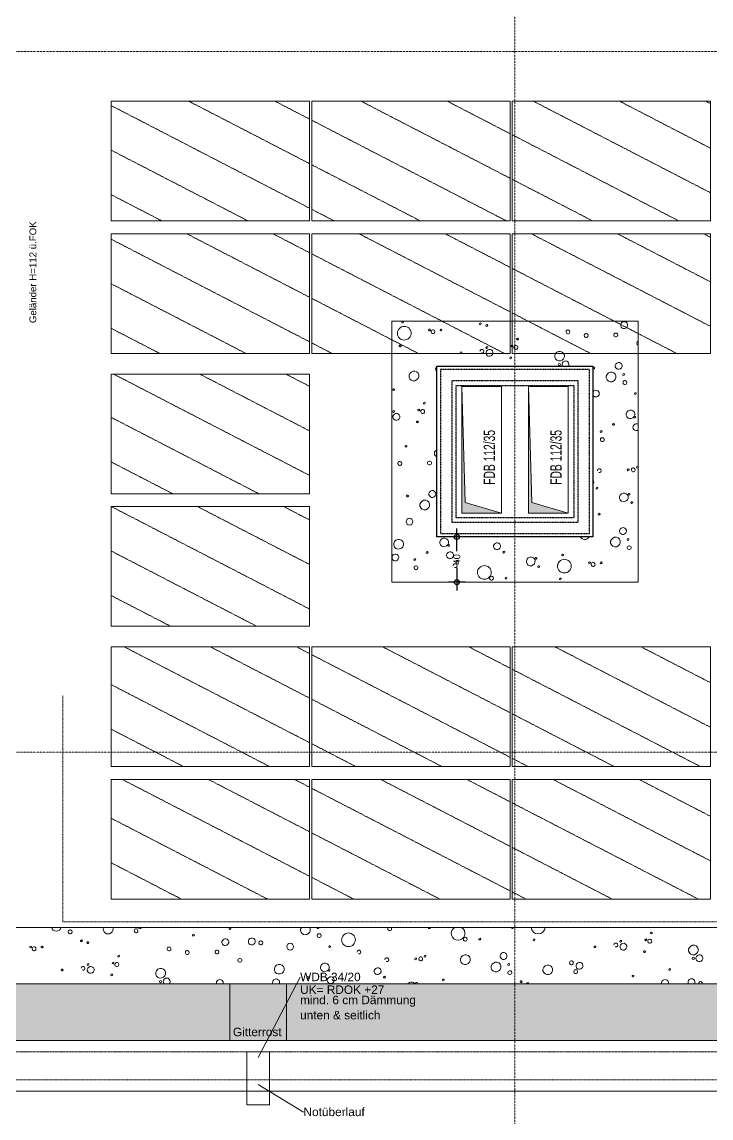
# Model space of a CAD drawing. Header units: millimetres. Extents: x -6934 to 80071, y -6018 to 26687.
# Drawn here: x 22139 to 28235, y 7663 to 17360 of the extents above; entities that cross this region are included whole.
import ezdxf

# ---------------------------------------------------------------- set-up
doc = ezdxf.new("R2010")
doc.units = ezdxf.units.MM
for name, pattern in [('AUSGEZOGEN', [0]), ('PUNKT2_S9', [0.35, 0.15, -0.1, 0, -0.1]), ('STRICHLINIE2_S3', [0.25, 0.15, -0.1]), ('STRICHPUNKT2_S5', [0.48, 0.35, -0.13]), ('VERDECKT2_S2', [0.18, 0.1, -0.08])]:
    doc.linetypes.add(name, pattern=pattern)
for name, color, linetype, lineweight in [('Achsen', 30, 'STRICHPUNKT2_S5', 20), ('Allgemein01', 7, 'AUSGEZOGEN', 13), ('Attika', 7, 'AUSGEZOGEN', 13), ('Dachhaut', 1, 'AUSGEZOGEN', 13), ('Elektro', 6, 'AUSGEZOGEN', 13), ('Entwässerung', 7, 'AUSGEZOGEN', 13), ('Kommentare', 7, 'AUSGEZOGEN', 13), ('STANDARD', 7, 'AUSGEZOGEN', 13), ('Text 1_50', 7, 'AUSGEZOGEN', 13), ('Wand brüstungshoch', 7, 'AUSGEZOGEN', 13), ('Wand Mauerwerk tragend', 7, 'AUSGEZOGEN', 35)]:
    doc.layers.add(name, color=color, linetype=linetype, lineweight=lineweight)
doc.layers.add('Fussbodendurchbruch', color=59, linetype='AUSGEZOGEN')
doc.styles.add('ARIAL', font='arial.ttf')

msp = doc.modelspace()

# ---------------------------------------------------------------- hatches: boundary and pattern name
at = {"layer": 'Dachhaut', "linetype": 'AUSGEZOGEN', "lineweight": 13, "transparency": 33554687}
msp.add_hatch(color=253, dxfattribs=at).paths.add_polyline_path([(22075.8, 8850), (22075.8, 8350), (38350.4, 8350), (38350.4, 23850), (22075.8, 23850), (22075.8, 23350), (37850.4, 23350), (37850.4, 8850)])
at = {"layer": 'STANDARD', "linetype": 'AUSGEZOGEN', "lineweight": 13, "transparency": 33554687}
for points in [[(26030.4, 14134.5), (26030.4, 13014.5), (26380.4, 13014.5), (26059.5, 13107.6)], [(26620, 14134.3), (26620, 13014.3), (26970, 13014.3), (26649.1, 13107.5)]]:
    msp.add_hatch(color=252, dxfattribs=at).paths.add_polyline_path(points)

# ---------------------------------------------------------------- linework, layer by layer
at = {"layer": 'Achsen', "color": 8, "linetype": 'PUNKT2_S9', "lineweight": 13, "transparency": 33554687}
for p, q in [((26500.4, 26378.9), (26500.4, -2518.4)), ((-3882.1, 17100), (48804, 17100)), ((-3882.1, 10900), (48404, 10900)), ((-3882.1, 8250), (48404, 8250))]:
    msp.add_line(p, q, dxfattribs=at)
at = {"layer": 'Allgemein01', "color": 7, "linetype": 'AUSGEZOGEN', "lineweight": 9, "transparency": 33554687}
msp.add_lwpolyline([(15100.4, 23850), (38350.4, 23850), (38350.4, 8350), (15100.4, 8350)], dxfattribs=at)
at = {"layer": 'Allgemein01', "color": 7, "linetype": 'AUSGEZOGEN', "lineweight": 13, "transparency": 33554687}
for points in [[(22075.8, 23350), (37850.4, 23350), (37850.4, 8850), (22075.8, 8850)], [(22075.8, 22850), (37350.4, 22850), (37350.4, 9350), (22075.8, 9350)]]:
    msp.add_lwpolyline(points, dxfattribs=at)
at = {"layer": 'Attika', "color": 7, "linetype": 'AUSGEZOGEN', "lineweight": 13, "transparency": 33554687}
msp.add_line((48100.4, 7900), (15100.4, 7900), dxfattribs=at)
at = {"layer": 'Dachhaut', "color": 7, "linetype": 'VERDECKT2_S2', "lineweight": 9, "transparency": 33554687}
for p, q in [((22502.1, 9400), (22502.1, 11400)), ((37300.4, 9400), (22502.1, 9400))]:
    msp.add_line(p, q, dxfattribs=at)
at = {"layer": 'Dachhaut', "color": 7, "linetype": 'AUSGEZOGEN', "lineweight": 13, "transparency": 33554687}
msp.add_lwpolyline([(25410.4, 14714.3), (27590.4, 14714.3), (27590.4, 12404.3), (25410.4, 12404.3), (25410.4, 14714.3)], dxfattribs=at)
at = {"layer": 'Dachhaut', "color": 8, "linetype": 'AUSGEZOGEN', "lineweight": 5, "transparency": 33554687}
for centre, radius in [((26893.1, 14329.7), 10), ((25567.6, 12939.2), 30), ((24511.7, 9179.5), 30), ((28077.4, 9076.4), 10), ((23364.9, 8870.6), 10)]:
    msp.add_circle(centre, radius, dxfattribs=at)
msp.add_arc((27215.8, 14072.2), 30, 212.16079, 147.83921, dxfattribs=at)
for centre, major_axis, ratio in [((25521.2, 14606.1), (-50.3, -34.6), 0.983607), ((25506.4, 14705.2), (-7.42, -5.1), 0.833333), ((25744, 14634.9), (-7.42, -5.1), 0.833333), ((25845.8, 14635.1), (-7.42, -5.1), 0.833333), ((26194.3, 14689.6), (-7.42, -5.1), 0.833333), ((26251.1, 14674.1), (-7.42, -5.1), 0.833333), ((27466.5, 14678.3), (-25.5, -17.6), 0.967742), ((25775, 14619.8), (-9.9, 14.4), 0.971429), ((26522.7, 14554.4), (-7.42, -5.1), 0.833333), ((26968.9, 14618.4), (-9.9, 14.4), 0.971429), ((27130.2, 14586.7), (-9.9, 14.4), 0.971429), ((27392.8, 14591.3), (-9.9, 14.4), 0.971429), ((25484.8, 14493.1), (-7.42, -5.1), 0.833333), ((26275, 14432.7), (-25.5, -17.6), 0.967742), ((26251.9, 14480.5), (-7.42, -5.1), 0.833333), ((26473.6, 14493.3), (-7.42, -5.1), 0.833333), ((26507.9, 14480.5), (-14.8, -10.2), 0.972222), ((26894.6, 14403.5), (-36.3, -24.9), 0.965909), ((26022.9, 14432.3), (-7.42, -5.1), 0.833333), ((26462.1, 14388.3), (-7.42, -5.1), 0.833333), ((25606.4, 14227.9), (-36.3, -24.9), 0.965909), ((27351, 14219.7), (-36.3, -24.9), 0.965909), ((27417.5, 14317), (-25.5, -17.6), 0.967742), ((27461.4, 14241), (-7.42, -5.1), 0.833333), ((27472.6, 14169.8), (-9.9, 14.4), 0.971429), ((25427, 14107.6), (-7.42, -5.1), 0.833333), ((27565, 14072.5), (-7.42, -5.1), 0.833333), ((25698.6, 13987.9), (-7.42, -5.1), 0.833333), ((25451, 13866.2), (-25.5, -17.6), 0.967742), ((25427.8, 13914), (-7.42, -5.1), 0.833333), ((25649.5, 13926.8), (-7.42, -5.1), 0.833333), ((25683.9, 13914), (-14.8, -10.2), 0.972222), ((27521.9, 13888.2), (-32.1, -22.1), 0.961538), ((27559.9, 13862.8), (-7.42, -5.1), 0.833333), ((25638, 13821.8), (-7.42, -5.1), 0.833333), ((27371.4, 13799.9), (-7.42, -5.1), 0.833333), ((27261.9, 13736.8), (-7.42, -5.1), 0.833333), ((27272.3, 13665.1), (-9.9, 14.4), 0.971429), ((25536.2, 13606.2), (-7.42, -5.1), 0.833333), ((25482.1, 13453.7), (-9.9, 14.4), 0.971429), ((25744.7, 13458.3), (-9.9, 14.4), 0.971429), ((27501.9, 13398.2), (-7.42, -5.1), 0.833333), ((27546.6, 13398.5), (-9.9, 14.4), 0.971429), ((25769.4, 13184.1), (-25.5, -17.6), 0.967742), ((27226.3, 13236), (-7.42, -5.1), 0.833333), ((27463.8, 13153.5), (-32.1, -22.1), 0.961538), ((27508.9, 13181.5), (-7.42, -5.1), 0.833333), ((25549.7, 13166.5), (-7.42, -5.1), 0.833333), ((25702.8, 13086.7), (-36.3, -24.9), 0.965909), ((27534.1, 13107.8), (-7.42, -5.1), 0.833333), ((27244.8, 13006), (-7.42, -5.1), 0.833333), ((27389, 12759.3), (-36.3, -24.9), 0.965909), ((27455.5, 12856.6), (-25.5, -17.6), 0.967742), ((25471.7, 12739.8), (-36.3, -24.9), 0.965909), ((25873.7, 12755.2), (-32.1, -22.1), 0.961538), ((25911.8, 12729.8), (-7.42, -5.1), 0.833333), ((26341.8, 12722.1), (-25.5, -17.6), 0.967742), ((27500.2, 12781.1), (-7.42, -5.1), 0.833333), ((27510.6, 12709.4), (-9.9, 14.4), 0.971429), ((25442.9, 12622.9), (-25.5, -17.6), 0.967742), ((25613.8, 12603.8), (-7.42, -5.1), 0.833333), ((25723.2, 12666.9), (-7.42, -5.1), 0.833333), ((25925.8, 12642.3), (-25.5, -17.6), 0.967742), ((26402.2, 12669.5), (-7.42, -5.1), 0.833333), ((26639.7, 12587), (-32.1, -22.1), 0.961538), ((26684.8, 12615), (-7.42, -5.1), 0.833333), ((26937.4, 12545.9), (-50.3, -34.6), 0.983607), ((26922.7, 12645), (-7.42, -5.1), 0.833333), ((25624.2, 12532.1), (-9.9, 14.4), 0.971429), ((25987, 12590.4), (-7.42, -5.1), 0.833333), ((26229.5, 12490.1), (-50.3, -34.6), 0.983607), ((26710, 12541.3), (-7.42, -5.1), 0.833333), ((27160.3, 12574.8), (-7.42, -5.1), 0.833333), ((27191.3, 12559.7), (-9.9, 14.4), 0.971429), ((27262.1, 12575), (-7.42, -5.1), 0.833333), ((26292.3, 12439.3), (-9.9, 14.4), 0.971429), ((26420.8, 12439.6), (-7.42, -5.1), 0.833333), ((26901, 12432.9), (-7.42, -5.1), 0.833333), ((22566.2, 9310.5), (-9.9, 14.4), 0.971429), ((23148.6, 9319.5), (-9.9, 14.4), 0.971429), ((23979.9, 9338.8), (-7.42, -5.1), 0.833333), ((27707, 9301), (-7.42, -5.1), 0.833333), ((22666.1, 9230.5), (-7.42, -5.1), 0.833333), ((22722.9, 9214.9), (-7.42, -5.1), 0.833333), ((23656.2, 9280.1), (-7.42, -5.1), 0.833333), ((23938.3, 9219.2), (-25.5, -17.6), 0.967742), ((24172.9, 9225.8), (-25.5, -17.6), 0.967742), ((24252.6, 9213.8), (-9.9, 14.4), 0.971429), ((24768.5, 9277.2), (-9.9, 14.4), 0.971429), ((25028.1, 9240.3), (-50.3, -34.6), 0.983607), ((26060.4, 9246.1), (-9.9, 14.4), 0.971429), ((26188.8, 9246.4), (-7.42, -5.1), 0.833333), ((26669.1, 9239.8), (-7.42, -5.1), 0.833333), ((27459.4, 9179.3), (-25.5, -17.6), 0.967742), ((27436.2, 9227.1), (-7.42, -5.1), 0.833333), ((27657.9, 9240), (-7.42, -5.1), 0.833333), ((27692.2, 9227.2), (-14.8, -10.2), 0.972222), ((22215.9, 9175.8), (-7.42, -5.1), 0.833333), ((22246.9, 9160.7), (-9.9, 14.4), 0.971429), ((22317.6, 9176), (-7.42, -5.1), 0.833333), ((23440.7, 9159.3), (-9.9, 14.4), 0.971429), ((23602, 9127.6), (-9.9, 14.4), 0.971429), ((23864.6, 9132.2), (-9.9, 14.4), 0.971429), ((24860.9, 9179.9), (-7.42, -5.1), 0.833333), ((26399.6, 9097), (-25.5, -17.6), 0.967742), ((27207.2, 9178.9), (-7.42, -5.1), 0.833333), ((27646.4, 9135), (-7.42, -5.1), 0.833333), ((28078.9, 9150.2), (-36.3, -24.9), 0.965909), ((22723.7, 9021.4), (-7.42, -5.1), 0.833333), ((22945.4, 9034.2), (-7.42, -5.1), 0.833333), ((22979.7, 9021.4), (-14.8, -10.2), 0.972222), ((22994.5, 9095.3), (-7.42, -5.1), 0.833333), ((24066.8, 9058.8), (-9.9, 14.4), 0.971429), ((24415.7, 8980.1), (-36.3, -24.9), 0.965909), ((24817.7, 8995.6), (-32.1, -22.1), 0.961538), ((25621.9, 9072.1), (-7.42, -5.1), 0.833333), ((25666.5, 9072.4), (-9.9, 14.4), 0.971429), ((25705, 9095.8), (-7.42, -5.1), 0.833333), ((26061.3, 9064.7), (-36.3, -24.9), 0.965909), ((26333, 8999.7), (-36.3, -24.9), 0.965909), ((26444.2, 9021.5), (-7.42, -5.1), 0.833333), ((26790.7, 8974.5), (-36.3, -24.9), 0.965909), ((26999.6, 9036.2), (-9.9, 14.4), 0.971429), ((27071.2, 9009.6), (-25.5, -17.6), 0.967742), ((28131.5, 9077.1), (-25.5, -17.6), 0.967742), ((22494.7, 8973.2), (-7.42, -5.1), 0.833333), ((22746.9, 8973.6), (-25.5, -17.6), 0.967742), ((22933.9, 8929.2), (-7.42, -5.1), 0.833333), ((23366.4, 8944.4), (-36.3, -24.9), 0.965909), ((24855.8, 8970.2), (-7.42, -5.1), 0.833333), ((25285.9, 8962.4), (-25.5, -17.6), 0.967742), ((26454.6, 8949.8), (-9.9, 14.4), 0.971429), ((27037, 8958.8), (-9.9, 14.4), 0.971429), ((27544.6, 8919.4), (-7.42, -5.1), 0.833333), ((27868.3, 8978.1), (-7.42, -5.1), 0.833333), ((24667.3, 8907.3), (-7.42, -5.1), 0.833333), ((24869.8, 8882.7), (-25.5, -17.6), 0.967742), ((25346.2, 8909.9), (-7.42, -5.1), 0.833333), ((25866.7, 8885.4), (-7.42, -5.1), 0.833333), ((26554.5, 8869.8), (-7.42, -5.1), 0.833333)]:
    msp.add_ellipse(centre, major_axis=major_axis, ratio=ratio, dxfattribs=at)
for centre, major_axis, ratio, start_param, end_param in [((26208, 14447.2), (-9.9, 14.4), 0.971429, 2.17468, 7.251843), ((27595, 14517.9), (-9.9, 14.4), 0.971429, -0.344365, 2.254277), ((26947.2, 14330.5), (-25.5, -17.6), 0.967742, 1.962563, 6.226947), ((25815.2, 14289.5), (-9.9, 14.4), 0.971429, -0.328826, 2.238738), ((27197.8, 14299.5), (-7.42, -5.1), 0.833333, 6.274703, 11.534407), ((27573.9, 13775.3), (-25.5, -17.6), 0.967742, 3.559554, 7.832768), ((25818.4, 13545.3), (-25.5, -17.6), 0.967742, 4.388175, 7.004148), ((27246.9, 13389.7), (-9.9, 14.4), 0.971429, 2.17468, 7.251843), ((27585.1, 13422), (-7.42, -5.1), 0.833333, 3.520917, 8.005008), ((27165.9, 13288.5), (-25.5, -17.6), 0.967742, 1.90722, 3.201917), ((25813.2, 13108), (-7.42, -5.1), 0.833333, 4.529126, 6.996799), ((25824.5, 13036.9), (-9.9, 14.4), 0.971429, 0.348248, 1.561664), ((27117.3, 12824.4), (-36.3, -24.9), 0.965909, 6.149735, 8.321169), ((25971.5, 12549.4), (-9.9, 14.4), 0.971429, 2.17468, 7.251843), ((22444.6, 9360.4), (-36.3, -24.9), 0.965909, 5.907706, 8.563198), ((22902.3, 9335.3), (-36.3, -24.9), 0.965909, 5.314358, 9.156546), ((23182.8, 9370.3), (-25.5, -17.6), 0.967742, 0.115814, 1.79051), ((24646.9, 9327.1), (-36.3, -24.9), 0.965909, 5.102164, 9.36874), ((24757.2, 9348.3), (-7.42, -5.1), 0.833333, 5.384715, 8.943749), ((25392.3, 9338.9), (-9.9, 14.4), 0.971429, 0.290423, 4.815204), ((25739.6, 9356.2), (-9.9, 14.4), 0.971429, 2.17468, 3.756406), ((25997.6, 9296.9), (-50.3, -34.6), 0.983607, 4.59783, 9.890176), ((26478.1, 9348.2), (-7.42, -5.1), 0.833333, 5.360511, 8.967953), ((26705.5, 9352.8), (-50.3, -34.6), 0.983607, 5.719261, 8.768746), ((26959.4, 9366.5), (-9.9, 14.4), 0.971429, 2.243114, 2.862514), ((28153.2, 9365.1), (-9.9, 14.4), 0.971429, 2.035213, 3.070415), ((27392.3, 9193.9), (-9.9, 14.4), 0.971429, 2.17468, 7.251843), ((25121.2, 9131.4), (-9.9, 14.4), 0.971429, 2.17468, 7.251843), ((25366.8, 9063.6), (-9.9, 14.4), 0.971429, 2.17468, 7.251843), ((22679.8, 8988.1), (-9.9, 14.4), 0.971429, 2.17468, 7.251843), ((23419, 8871.3), (-25.5, -17.6), 0.967742, 1.743718, 6.445792), ((23889.4, 8857.9), (-25.5, -17.6), 0.967742, 2.259638, 5.929871), ((24386.9, 8863.2), (-25.5, -17.6), 0.967742, 2.073303, 6.116206), ((24557.8, 8844.1), (-7.42, -5.1), 0.833333, 3.27322, 4.772059), ((25583.7, 8827.4), (-32.1, -22.1), 0.961538, 3.157938, 5.025493), ((25628.8, 8855.4), (-7.42, -5.1), 0.833333, 1.717123, 6.328155), ((26611.3, 8854.2), (-7.42, -5.1), 0.833333, 1.894792, 6.150487), ((27826.7, 8858.5), (-25.5, -17.6), 0.967742, 2.239565, 5.949944), ((28061.3, 8865), (-25.5, -17.6), 0.967742, 2.005276, 6.184233), ((28141.1, 8853.1), (-9.9, 14.4), 0.971429, -2.341131, 1.163573)]:
    msp.add_ellipse(centre, major_axis=major_axis, ratio=ratio, start_param=start_param, end_param=end_param, dxfattribs=at)
at = {"layer": 'Elektro', "color": 8, "linetype": 'VERDECKT2_S2', "lineweight": 5, "transparency": 33554687}
for p, q in [((24682.4, 15713.1), (22928.4, 16620.2)), ((24682.4, 16107.2), (23615.3, 16659)), ((24682.4, 16501.2), (24377.3, 16659)), ((26456.4, 15977.9), (25139.3, 16659)), ((26456.4, 16371.9), (25901.2, 16659)), ((28230.4, 15848.6), (26663.2, 16659)), ((28230.4, 16242.6), (27425.2, 16659)), ((28230.4, 16636.6), (28187.2, 16659)), ((26424.5, 15600.3), (24702.4, 16490.9)), ((27948.5, 15600.3), (26476.4, 16361.6)), ((24138.6, 15600.3), (22928.4, 16226.1)), ((25662.6, 15600.3), (24702.4, 16096.8)), ((27186.5, 15600.3), (26476.4, 15967.5)), ((23376.6, 15600.3), (22928.4, 15832.1)), ((24900.6, 15600.3), (24702.4, 15702.8)), ((24682.4, 14531.1), (22928.4, 15438.1)), ((24682.4, 14925.1), (23597.8, 15486)), ((24682.4, 15319.1), (24359.7, 15486)), ((26456.4, 14795.8), (25121.7, 15486)), ((26456.4, 15189.8), (25883.7, 15486)), ((28230.4, 14666.5), (26645.7, 15486)), ((28230.4, 15060.5), (27407.6, 15486)), ((28230.4, 15454.5), (28169.6, 15486)), ((26407, 14427.3), (24702.4, 15308.8)), ((27930.9, 14427.3), (26476.4, 15179.5)), ((24121.1, 14427.3), (22928.4, 15044.1)), ((25645, 14427.3), (24702.4, 14914.8)), ((27168.9, 14427.3), (26476.4, 14785.4)), ((23359.1, 14427.3), (22928.4, 14650)), ((24883, 14427.3), (24702.4, 14520.7)), ((24682.4, 13349), (22949.1, 14245.3)), ((24682.4, 13743), (23711, 14245.3)), ((24682.4, 14137), (24473, 14245.3)), ((24234.3, 13186.7), (22928.4, 13862)), ((23472.3, 13186.7), (22928.4, 13467.9)), ((24682.4, 12166.9), (22931.5, 13072.3)), ((24682.4, 12560.9), (23693.4, 13072.3)), ((24682.4, 12955), (24455.4, 13072.3)), ((24216.7, 12013.7), (22928.4, 12679.9)), ((23454.8, 12013.7), (22928.4, 12285.9)), ((24682.4, 10984.8), (23044.7, 11831.7)), ((24682.4, 11378.8), (23806.7, 11831.7)), ((24682.4, 11772.9), (24568.7, 11831.7)), ((26456.4, 11249.5), (25330.7, 11831.7)), ((26456.4, 11643.6), (26092.6, 11831.7)), ((28230.4, 11120.2), (26854.6, 11831.7)), ((28230.4, 11514.3), (27616.6, 11831.7)), ((26456.4, 10855.5), (24702.4, 11762.5)), ((28139.8, 10773), (26476.4, 11633.2)), ((24330, 10773), (22928.4, 11497.8)), ((25853.9, 10773), (24702.4, 11368.5)), ((27377.9, 10773), (26476.4, 11239.2)), ((23568, 10773), (22928.4, 11103.8)), ((25092, 10773), (24702.4, 10974.5)), ((26615.9, 10773), (26476.4, 10845.2)), ((24682.4, 9802.7), (23027.2, 10658.7)), ((24682.4, 10196.8), (23789.2, 10658.7)), ((24682.4, 10590.8), (24551.1, 10658.7)), ((26456.4, 9673.4), (24702.4, 10580.4)), ((26456.4, 10067.5), (25313.1, 10658.7)), ((26456.4, 10461.5), (26075.1, 10658.7)), ((28230.4, 9938.1), (26837, 10658.7)), ((28230.4, 10332.2), (27599, 10658.7)), ((28122.3, 9600), (26476.4, 10451.1)), ((24312.4, 9600), (22928.4, 10315.7)), ((25836.4, 9600), (24702.4, 10186.4)), ((27360.3, 9600), (26476.4, 10057.1)), ((23550.5, 9600), (22928.4, 9921.7)), ((25074.4, 9600), (24702.4, 9792.4)), ((26598.4, 9600), (26476.4, 9663.1))]:
    msp.add_line(p, q, dxfattribs=at)
at = {"layer": 'Elektro', "color": 8, "linetype": 'AUSGEZOGEN', "lineweight": 5, "transparency": 33554687}
for points in [[(22928.4, 15600.3), (24682.4, 15600.3), (24682.4, 16659), (22928.4, 16659), (22928.4, 15600.3)], [(24702.4, 15600.3), (26456.4, 15600.3), (26456.4, 16659), (24702.4, 16659), (24702.4, 15600.3)], [(26476.4, 15600.3), (28230.4, 15600.3), (28230.4, 16659), (26476.4, 16659), (26476.4, 15600.3)], [(22928.4, 14427.3), (24682.4, 14427.3), (24682.4, 15486), (22928.4, 15486), (22928.4, 14427.3)], [(24702.4, 14427.3), (26456.4, 14427.3), (26456.4, 15486), (24702.4, 15486), (24702.4, 14427.3)], [(26476.4, 14427.3), (28230.4, 14427.3), (28230.4, 15486), (26476.4, 15486), (26476.4, 14427.3)], [(22928.4, 13186.7), (24682.4, 13186.7), (24682.4, 14245.3), (22928.4, 14245.3), (22928.4, 13186.7)], [(22928.4, 12013.7), (24682.4, 12013.7), (24682.4, 13072.3), (22928.4, 13072.3), (22928.4, 12013.7)], [(22928.4, 10773), (24682.4, 10773), (24682.4, 11831.7), (22928.4, 11831.7), (22928.4, 10773)], [(24702.4, 10773), (26456.4, 10773), (26456.4, 11831.7), (24702.4, 11831.7), (24702.4, 10773)], [(26476.4, 10773), (28230.4, 10773), (28230.4, 11831.7), (26476.4, 11831.7), (26476.4, 10773)], [(22928.4, 9600), (24682.4, 9600), (24682.4, 10658.7), (22928.4, 10658.7), (22928.4, 9600)], [(24702.4, 9600), (26456.4, 9600), (26456.4, 10658.7), (24702.4, 10658.7), (24702.4, 9600)], [(26476.4, 9600), (28230.4, 9600), (28230.4, 10658.7), (26476.4, 10658.7), (26476.4, 9600)]]:
    msp.add_lwpolyline(points, dxfattribs=at)
at = {"layer": 'Entwässerung', "color": 7, "linetype": 'AUSGEZOGEN', "lineweight": 5, "transparency": 33554687}
for p, q in [((24599.7, 8910.5), (24228.4, 8200.4)), ((24629.7, 7716.8), (24228.4, 7959.6))]:
    msp.add_line(p, q, dxfattribs=at)
at = {"layer": 'Entwässerung', "color": 8, "linetype": 'AUSGEZOGEN', "lineweight": 9, "transparency": 33554687}
for points in [[(24478.4, 8350), (23978.4, 8350), (23978.4, 8850), (24478.4, 8850), (24478.4, 8350)], [(24128.4, 7779.6), (24328.4, 7779.6), (24328.4, 8250), (24128.4, 8250), (24128.4, 7779.6)]]:
    msp.add_lwpolyline(points, dxfattribs=at)
at = {"layer": 'Kommentare', "color": 7, "linetype": 'AUSGEZOGEN', "lineweight": -3, "transparency": 33554687}
for p, q in [((26062.1, 12804.3), (25912.1, 12804.3)), ((25987.1, 12678.9), (25987.1, 12879.3)), ((25987.1, 12529.7), (25987.1, 12329.3)), ((26062.1, 12404.3), (25912.1, 12404.3))]:
    msp.add_line(p, q, dxfattribs=at)
for centre in [(25987.1, 12804.3), (25987.1, 12404.3)]:
    msp.add_circle(centre, 22.5, dxfattribs=at)
at = {"layer": 'STANDARD', "color": 7, "linetype": 'AUSGEZOGEN', "lineweight": 13, "transparency": 33554687}
for p, q in [((26380.4, 14134.5), (26030.4, 14134.5)), ((26030.4, 14134.5), (26030.4, 13014.5)), ((26059.5, 13107.6), (26030.4, 14134.5)), ((26380.4, 13014.5), (26380.4, 14134.5)), ((26970, 14134.3), (26620, 14134.3)), ((26620, 14134.3), (26620, 13014.3)), ((26649.1, 13107.5), (26620, 14134.3)), ((26970, 13014.3), (26970, 14134.3)), ((26380.4, 13014.5), (26059.5, 13107.6)), ((26970, 13014.3), (26649.1, 13107.5)), ((26030.4, 13014.5), (26380.4, 13014.5)), ((26620, 13014.3), (26970, 13014.3))]:
    msp.add_line(p, q, dxfattribs=at)
at = {"layer": 'Wand brüstungshoch', "color": 7, "linetype": 'STRICHLINIE2_S3', "lineweight": -3, "transparency": 33554687}
for p, q in [((25840.4, 14284.3), (25840.4, 12834.3)), ((27160.4, 14284.3), (25840.4, 14284.3)), ((27160.4, 12834.3), (27160.4, 14284.3)), ((25940.4, 14184.3), (25940.4, 12934.3)), ((27060.4, 14184.3), (25940.4, 14184.3)), ((27060.4, 12934.3), (27060.4, 14184.3)), ((25980.4, 12974.3), (25980.4, 14144.3)), ((25980.4, 14144.3), (27020.4, 14144.3)), ((27020.4, 14144.3), (27020.4, 12974.3)), ((25940.4, 12934.3), (27060.4, 12934.3)), ((27020.4, 12974.3), (25980.4, 12974.3)), ((25840.4, 12834.3), (27160.4, 12834.3))]:
    msp.add_line(p, q, dxfattribs=at)
at = {"layer": 'Wand brüstungshoch', "color": 7, "linetype": 'AUSGEZOGEN', "lineweight": 13, "transparency": 33554687}
msp.add_lwpolyline([(25810.4, 14314.3), (27190.4, 14314.3), (27190.4, 12804.3), (25810.4, 12804.3), (25810.4, 14314.3)], dxfattribs=at)
at = {"layer": 'Wand brüstungshoch', "color": 7, "linetype": 'AUSGEZOGEN', "lineweight": -3, "transparency": 33554687}
msp.add_lwpolyline([(27190.4, 14314.3), (27190.4, 12804.3), (25810.4, 12804.3), (25810.4, 14314.3), (27190.4, 14314.3)], dxfattribs=at)
at = {"layer": 'Wand Mauerwerk tragend', "color": 7, "linetype": 'VERDECKT2_S2', "lineweight": 5, "transparency": 33554687}
for p, q in [((38450.4, 8250), (15100.4, 8250)), ((38700.4, 8000), (15101.2, 8000))]:
    msp.add_line(p, q, dxfattribs=at)

# ---------------------------------------------------------------- texts
at = {"layer": 'Entwässerung', "color": 8, "linetype": 'AUSGEZOGEN', "lineweight": -3, "transparency": 33554687, "char_height": 75, "attachment_point": 7, "rotation": 359.99999, "style": 'ARIAL'}
for s, insert, width in [('\\W1.00;WDB 34/20', (24599.7, 8873), 573.144), ('\\W1.00;UK= RDOK +27', (24599.7, 8760.5), 782.906), ('\\W1.00;mind. 6 cm Dämmung', (24599.7, 8648), 1062.17), ('\\W1.00;unten & seitlich', (24599.7, 8535.5), 747.914), ('\\W1.00;Gitterrost', (24005.3, 8386.5), 468.154), ('\\W1.00;Notüberlauf', (24629.7, 7679.3), 578.972)]:
    msp.add_mtext(s, dxfattribs=dict(at, insert=insert, width=width))
at = {"layer": 'Fussbodendurchbruch', "color": 7, "linetype": 'AUSGEZOGEN', "lineweight": -3, "transparency": 33554687, "char_height": 100, "attachment_point": 7, "rotation": 90, "style": 'ARIAL'}
for insert, width in [((26325, 13265.9), 529.569), ((26914.6, 13265.8), 529.576)]:
    msp.add_mtext('\\W0.65;FDB 112/35', dxfattribs=dict(at, insert=insert, width=width))
at = {"layer": 'Kommentare', "color": 7, "linetype": 'AUSGEZOGEN', "lineweight": -3, "transparency": 33554687, "insert": (26016.6, 12559.7), "char_height": 60, "width": 122.931, "attachment_point": 7, "rotation": 90, "style": 'ARIAL'}
msp.add_mtext('\\W0.99;40', dxfattribs=at)
at = {"layer": 'Text 1_50', "color": 8, "linetype": 'AUSGEZOGEN', "lineweight": -3, "transparency": 33554687, "insert": (22266.8, 14695.5), "char_height": 60, "width": 937.32, "attachment_point": 7, "rotation": 90.00056, "style": 'ARIAL'}
msp.add_mtext('\\W1.02;Geländer H=112 ü.FOK', dxfattribs=at)

doc.saveas('drawing.dxf')
